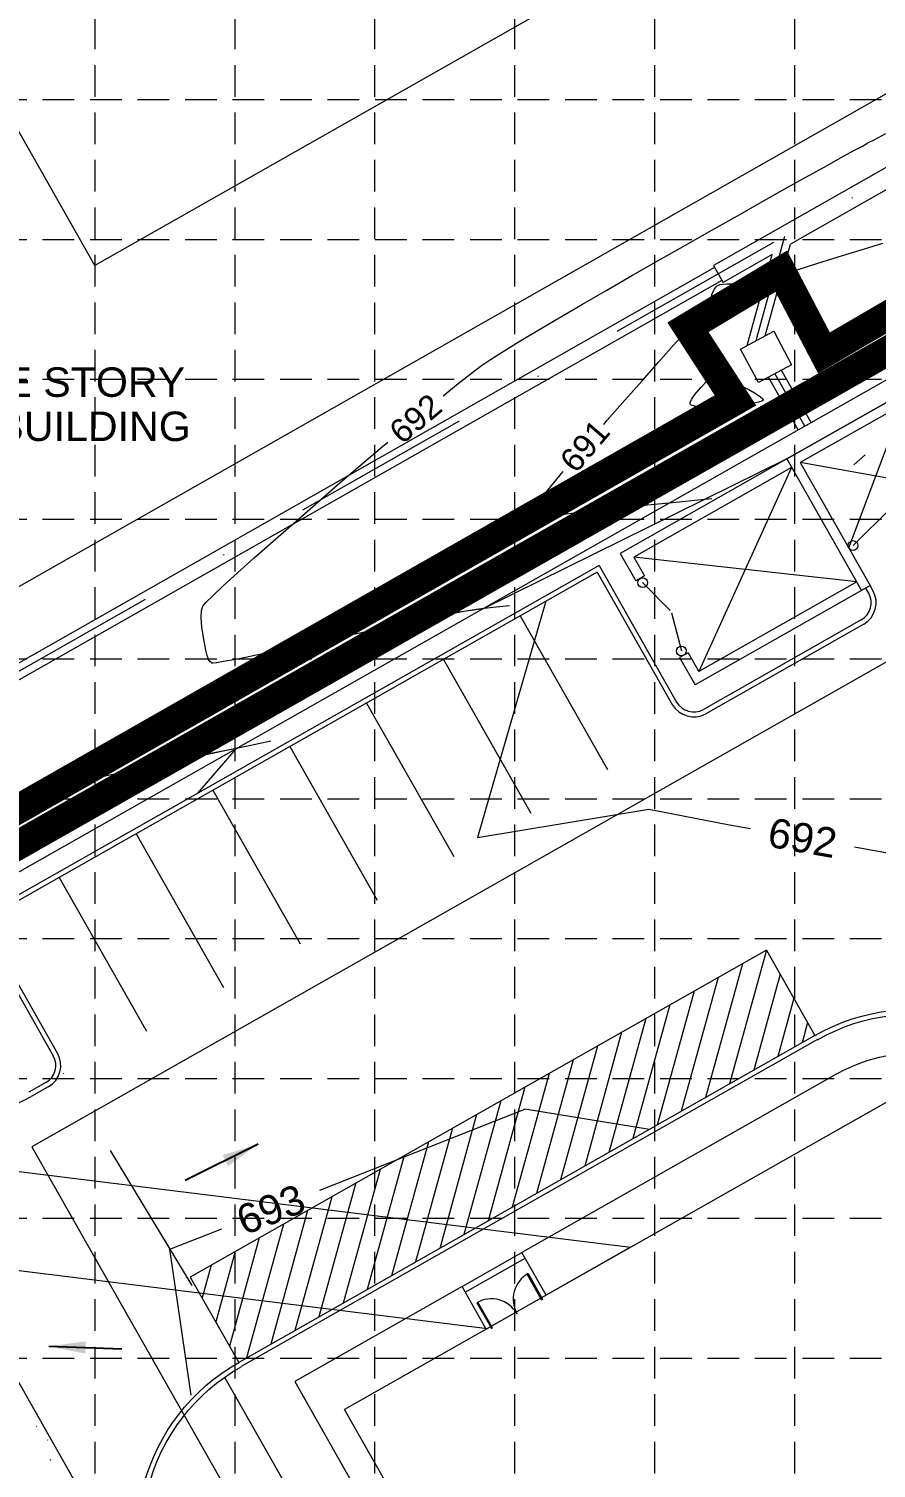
# Model space of a CAD drawing. Header units: feet. Extents: x 16394 to 17307, y 17282 to 17854.
# Drawn here: x 16901 to 16987.3, y 17628.2 to 17774.8 of the extents above; entities that cross this region are included whole.
import ezdxf
from ezdxf.enums import TextEntityAlignment as Align

# ---------------------------------------------------------------- set-up
doc = ezdxf.new("R2010")
doc.units = ezdxf.units.FT
doc.header["$MEASUREMENT"] = 0
for name, pattern in [('DGN Style 4', [36.725696, 18.351378, -9.175689, 0.022939, -9.175689]), ('DGN Style 5', [16.057456, 6.881767, -9.175689]), ('DGN Style 6', [43.630402, 0.022939, -9.175689, 16.057456, -9.175689, 0.022939, -9.175689]), ('HIDDEN', [0.375, 0.25, -0.125])]:
    doc.linetypes.add(name, pattern=pattern)
for name, color, linetype, lineweight in [('_0', 1, 'Continuous', 0), ('Level 1', 7, 'Continuous', 0), ('Level 17', 7, 'Continuous', 0), ('Level 18', 7, 'Continuous', 0), ('Level 25', 7, 'Continuous', 0), ('Level 38', 7, 'Continuous', 0), ('Level 4', 7, 'Continuous', 0), ('Level 41', 7, 'Continuous', 0), ('Level 5', 7, 'Continuous', 0), ('Level 51', 7, 'Continuous', 0)]:
    doc.layers.add(name, color=color, linetype=linetype, lineweight=lineweight)
for name, color, linetype in [('GRID', 254, 'HIDDEN'), ('LIMITS OF DISTURBANCE', 1, 'HIDDEN'), ('SILT FENCE', 200, 'Continuous')]:
    doc.layers.add(name, color=color, linetype=linetype)
doc.styles.get("Standard").update_dxf_attribs({"font": 'ARIAL.TTF'})
doc.styles.add('Style-ENGINEERING', font='ENGINEERING.shx')
doc.dimstyles.get("Standard").update_dxf_attribs({"dimtxt": 0.18, "dimasz": 0.18, "dimexe": 0.18, "dimexo": 0.0625, "dimgap": 0.09, "dimtad": 0, "dimtih": 1, "dimtoh": 1, "dimdec": 4, "dimzin": 0, "dimdsep": 46, "dimtxsty": 'Standard', "dimcen": 0.09, "dimadec": 0, "dimazin": 0, "dimtfac": 1, "dimtdec": 4, "dimtofl": 0, "dimtmove": 0, "dimatfit": 3, "dimfxl": 0, "dimtolj": 1, "dimtzin": 0, "dimarcsym": 0})

# ---------------------------------------------------------------- blocks, each defined once
blk = doc.blocks.new('36DBLDR')
at = {"color": 0, "linetype": 'ByBlock', "lineweight": -2}
for p, q in [((-18.303875, 9.144), (-18.303875, 0)), ((-17.922875, 0), (-17.922875, 9.144)), ((-0.381, 0), (-0.381, 9.144)), ((0, 9.144), (0, 0)), ((-18.303875, 0), (-17.922875, 0)), ((-0.381, 0), (0, 0))]:
    blk.add_line(p, q, dxfattribs=at)
for centre, start, end in [((-18.303875, 0), 0, 90.000003), ((0, 0), 90.000003, 180.000006)]:
    blk.add_arc(centre, 9.144, start, end, dxfattribs=at)
blk.add_point((-18.303875, 0), dxfattribs=at)

msp = doc.modelspace()

# ---------------------------------------------------------------- linework, layer by layer
at = {"color": 0, "lineweight": 0}
msp.add_solid([(16902.99, 17640.59), (16906.71, 17639.84), (16906.76, 17641.09)], dxfattribs=at)
at = {"layer": 'GRID', "color": 252, "linetype": 'HIDDEN', "lineweight": 0, "ltscale": 12.9}
for p, q in [((16907.68, 17838.88), (16907.68, 17340.07)), ((16921.93, 17838.88), (16921.93, 17340.07)), ((16936.18, 17838.88), (16936.18, 17340.07)), ((16950.43, 17838.88), (16950.43, 17340.07)), ((16964.68, 17838.88), (16964.68, 17340.07)), ((16978.93, 17838.88), (16978.93, 17340.07))]:
    msp.add_line(p, q, dxfattribs=at)
at = {"layer": 'GRID', "color": 7, "linetype": 'HIDDEN', "lineweight": 0, "ltscale": 12.9}
for p, q in [((16408.93, 17767.63), (17292.43, 17767.63)), ((16408.93, 17753.38), (17292.43, 17753.38)), ((16408.93, 17739.13), (17292.43, 17739.13)), ((16408.93, 17724.88), (17292.43, 17724.88)), ((16408.93, 17710.63), (17292.43, 17710.63)), ((16408.93, 17696.38), (17292.43, 17696.38)), ((16408.93, 17682.13), (17292.43, 17682.13)), ((16408.93, 17667.88), (17292.43, 17667.88)), ((16408.93, 17653.63), (17292.43, 17653.63)), ((16408.93, 17639.38), (17292.43, 17639.38))]:
    msp.add_line(p, q, dxfattribs=at)
at = {"layer": 'Level 1', "color": 35, "linetype": 'DGN Style 5', "lineweight": 0}
for p, q in [((16986.03, 17762.99), (16986.42, 17763.21)), ((16986.42, 17763.21), (16987.13, 17763.58)), ((16987.13, 17763.58), (16988.24, 17764.16)), ((16982.02, 17760.79), (16983.64, 17761.69)), ((16983.64, 17761.69), (16984.93, 17762.4)), ((16984.93, 17762.4), (16985.85, 17762.9)), ((16985.85, 17762.9), (16986.03, 17762.99)), ((16980.11, 17759.73), (16982.02, 17760.79)), ((16977.96, 17758.53), (16980.11, 17759.73)), ((16975.62, 17757.21), (16977.96, 17758.53)), ((16970.51, 17754.33), (16973.12, 17755.8)), ((16973.12, 17755.8), (16975.62, 17757.21)), ((16967.83, 17752.81), (16970.51, 17754.33)), ((16985.64, 17752.3), (16987.93, 17752.99)), ((16965.13, 17751.27), (16967.83, 17752.81)), ((16981.21, 17750.92), (16983.38, 17751.6)), ((16983.38, 17751.6), (16985.64, 17752.3)), ((16962.45, 17749.73), (16965.13, 17751.27)), ((16977.47, 17749.74), (16979.21, 17750.29)), ((16979.21, 17750.29), (16981.21, 17750.92)), ((16959.84, 17748.22), (16962.45, 17749.73)), ((16970.78, 17748.3), (16970.94, 17748.53)), ((16970.94, 17748.53), (16971.06, 17748.65)), ((16971.06, 17748.65), (16971.13, 17748.7)), ((16971.13, 17748.7), (16971.19, 17748.73)), ((16971.19, 17748.73), (16971.34, 17748.79)), ((16971.34, 17748.79), (16971.61, 17748.84)), ((16971.61, 17748.84), (16972.04, 17748.87)), ((16972.04, 17748.87), (16972.67, 17748.86)), ((16972.67, 17748.86), (16973.35, 17748.83)), ((16973.35, 17748.83), (16974, 17748.82)), ((16974, 17748.82), (16974.58, 17748.86)), ((16974.58, 17748.86), (16975.08, 17749)), ((16975.08, 17749), (16976.07, 17749.3)), ((16976.07, 17749.3), (16977.47, 17749.74)), ((16957.34, 17746.77), (16959.84, 17748.22)), ((16970.22, 17746.89), (16970.41, 17747.41)), ((16970.41, 17747.41), (16970.6, 17747.93)), ((16970.6, 17747.93), (16970.78, 17748.3)), ((16954.98, 17745.39), (16957.34, 17746.77)), ((16968.97, 17745.26), (16969.68, 17746.07)), ((16969.68, 17746.07), (16969.99, 17746.44)), ((16969.99, 17746.44), (16970.22, 17746.89)), ((16950.91, 17742.97), (16952.83, 17744.12)), ((16952.83, 17744.12), (16954.98, 17745.39)), ((16966.61, 17742.6), (16967.93, 17744.08)), ((16967.93, 17744.08), (16968.97, 17745.26)), ((16949.28, 17741.97), (16950.91, 17742.97)), ((16965.08, 17740.87), (16966.61, 17742.6)), ((16947.05, 17740.52), (16947.98, 17741.15)), ((16947.98, 17741.15), (16949.28, 17741.97)), ((16944.7, 17738.71), (16946.04, 17739.77)), ((16946.04, 17739.77), (16947.05, 17740.52)), ((16963.41, 17738.98), (16965.08, 17740.87)), ((16970.1, 17739.04), (16970.76, 17739.69)), ((16970.76, 17739.69), (16971.19, 17740.09)), ((16971.19, 17740.09), (16971.42, 17740.27)), ((16971.42, 17740.27), (16971.51, 17740.33)), ((16971.51, 17740.33), (16971.54, 17740.34)), ((16971.54, 17740.34), (16971.58, 17740.34)), ((16971.58, 17740.34), (16971.67, 17740.3)), ((16971.67, 17740.3), (16971.82, 17740.18)), ((16971.82, 17740.18), (16972.02, 17739.97)), ((16972.02, 17739.97), (16972.22, 17739.71)), ((16972.22, 17739.71), (16972.35, 17739.47)), ((16943.16, 17737.46), (16944.7, 17738.71)), ((16961.65, 17736.99), (16963.41, 17738.98)), ((16968.8, 17737.58), (16969.4, 17738.3)), ((16969.4, 17738.3), (16970.1, 17739.04)), ((16972.35, 17739.47), (16972.46, 17739.2)), ((16972.46, 17739.2), (16972.6, 17738.97)), ((16972.6, 17738.97), (16972.9, 17738.79)), ((16972.9, 17738.79), (16973.52, 17738.47)), ((16973.52, 17738.47), (16974.28, 17738.08)), ((16959.87, 17734.96), (16961.65, 17736.99)), ((16968.32, 17736.62), (16968.33, 17736.78)), ((16968.33, 17736.78), (16968.46, 17737.08)), ((16968.46, 17737.08), (16968.8, 17737.58)), ((16974.28, 17738.08), (16975.02, 17737.66)), ((16975.29, 17736.79), (16974.59, 17736.66)), ((16975.02, 17737.66), (16975.49, 17737.35)), ((16975.62, 17736.9), (16975.29, 17736.79)), ((16975.49, 17737.35), (16975.7, 17737.15)), ((16975.73, 17736.96), (16975.62, 17736.9)), ((16975.7, 17737.15), (16975.76, 17737.04)), ((16975.76, 17737), (16975.73, 17736.96)), ((16975.76, 17737.04), (16975.76, 17737)), ((16968.34, 17736.57), (16968.32, 17736.62)), ((16968.37, 17736.52), (16968.34, 17736.57)), ((16968.51, 17736.45), (16968.37, 17736.52)), ((16968.88, 17736.37), (16968.51, 17736.45)), ((16969.61, 17736.31), (16968.88, 17736.37)), ((16970.79, 17736.32), (16969.61, 17736.31)), ((16972.12, 17736.39), (16970.79, 17736.32)), ((16973.44, 17736.51), (16972.12, 17736.39)), ((16974.59, 17736.66), (16973.44, 17736.51)), ((16959.51, 17734.54), (16959.87, 17734.96)), ((16936.98, 17732.27), (16937.51, 17732.73)), ((16934.71, 17730.33), (16936.98, 17732.27)), ((16986.13, 17731.44), (16984.97, 17730.43)), ((16932.41, 17728.36), (16934.71, 17730.33)), ((16955.04, 17729.33), (16955.37, 17729.73)), ((16930.13, 17726.38), (16932.41, 17728.36)), ((16953.81, 17727.83), (16955.04, 17729.33)), ((16952.38, 17725.93), (16952.87, 17726.63)), ((16952.87, 17726.63), (16953.81, 17727.83)), ((16966.88, 17726.58), (16965.04, 17726.4)), ((16968.74, 17726.77), (16966.88, 17726.58)), ((16970.53, 17726.96), (16968.74, 17726.77)), ((16927.92, 17724.45), (16930.13, 17726.38)), ((16952.14, 17725.44), (16952.18, 17725.58)), ((16952.14, 17725.4), (16952.14, 17725.44)), ((16952.18, 17725.34), (16952.14, 17725.4)), ((16952.18, 17725.58), (16952.38, 17725.93)), ((16952.29, 17725.25), (16952.18, 17725.34)), ((16952.54, 17725.16), (16952.29, 17725.25)), ((16953.02, 17725.1), (16952.54, 17725.16)), ((16953.81, 17725.13), (16953.02, 17725.1)), ((16954.73, 17725.23), (16953.81, 17725.13)), ((16955.72, 17725.37), (16954.73, 17725.23)), ((16956.73, 17725.53), (16955.72, 17725.37)), ((16957.49, 17725.65), (16956.73, 17725.53)), ((16958.02, 17725.72), (16957.49, 17725.65)), ((16958.35, 17725.75), (16958.02, 17725.72)), ((16958.5, 17725.77), (16958.35, 17725.75)), ((16959.2, 17725.83), (16958.5, 17725.77)), ((16960.28, 17725.93), (16959.2, 17725.83)), ((16961.66, 17726.06), (16960.28, 17725.93)), ((16963.27, 17726.22), (16961.66, 17726.06)), ((16965.04, 17726.4), (16963.27, 17726.22)), ((16925.84, 17722.62), (16927.92, 17724.45)), ((16923.92, 17720.92), (16925.84, 17722.62)), ((16922.22, 17719.4), (16923.92, 17720.92)), ((16920.8, 17718.11), (16922.22, 17719.4)), ((16919.7, 17717.08), (16920.8, 17718.11)), ((16918.68, 17716.02), (16918.98, 17716.37)), ((16918.98, 17716.37), (16919.7, 17717.08)), ((16918.51, 17714.92), (16918.55, 17715.52)), ((16918.54, 17714.28), (16918.51, 17714.92)), ((16918.55, 17715.52), (16918.68, 17716.02)), ((16943.06, 17715.05), (16941.26, 17714.68)), ((16944.55, 17715.34), (16943.06, 17715.05)), ((16945.67, 17715.53), (16944.55, 17715.34)), ((16946.8, 17715.69), (16945.67, 17715.53)), ((16948.23, 17715.86), (16946.8, 17715.69)), ((16949.9, 17716.04), (16948.23, 17715.86)), ((16918.62, 17713.64), (16918.54, 17714.28)), ((16918.71, 17713.07), (16918.62, 17713.64)), ((16934.67, 17713.27), (16932.29, 17712.76)), ((16937, 17713.78), (16934.67, 17713.27)), ((16939.22, 17714.25), (16937, 17713.78)), ((16941.26, 17714.68), (16939.22, 17714.25)), ((16918.79, 17712.62), (16918.71, 17713.07)), ((16918.88, 17712.1), (16918.79, 17712.62)), ((16918.98, 17711.53), (16918.88, 17712.1)), ((16929.94, 17712.25), (16927.67, 17711.76)), ((16932.29, 17712.76), (16929.94, 17712.25)), ((16919.12, 17710.97), (16918.98, 17711.53)), ((16919.27, 17710.59), (16919.12, 17710.97)), ((16919.41, 17710.37), (16919.27, 17710.59)), ((16919.52, 17710.26), (16919.41, 17710.37)), ((16920.79, 17710.36), (16920.08, 17710.24)), ((16922.05, 17710.59), (16920.79, 17710.36)), ((16923.66, 17710.92), (16922.05, 17710.59)), ((16925.56, 17711.31), (16923.66, 17710.92)), ((16927.67, 17711.76), (16925.56, 17711.31)), ((16919.58, 17710.22), (16919.52, 17710.26)), ((16919.61, 17710.21), (16919.58, 17710.22)), ((16919.74, 17710.21), (16919.61, 17710.21)), ((16920.08, 17710.24), (16919.74, 17710.21)), ((16923.08, 17701.71), (16920.76, 17701.23)), ((16925.61, 17702.24), (16923.08, 17701.71)), ((16915.64, 17700.13), (16914.74, 17699.93)), ((16916.98, 17700.42), (16915.64, 17700.13)), ((16918.71, 17700.79), (16916.98, 17700.42)), ((16920.76, 17701.23), (16918.71, 17700.79)), ((16909.39, 17698.82), (16907.75, 17698.48)), ((16910.96, 17699.14), (16909.39, 17698.82)), ((16912.41, 17699.43), (16910.96, 17699.14)), ((16913.69, 17699.69), (16912.41, 17699.43)), ((16914.74, 17699.93), (16913.69, 17699.69)), ((16902.94, 17697.33), (16901.55, 17696.9)), ((16904.48, 17697.73), (16902.94, 17697.33)), ((16906.1, 17698.12), (16904.48, 17697.73)), ((16907.75, 17698.48), (16906.1, 17698.12)), ((16901.55, 17696.9), (16900.34, 17696.45))]:
    msp.add_line(p, q, dxfattribs=at)
at = {"layer": 'Level 1', "color": 7, "linetype": 'Continuous', "lineweight": 0}
msp.add_line((17010.64, 17751.76), (16855.84, 17663.87), dxfattribs=at)
at = {"layer": 'Level 17', "color": 7, "linetype": 'Continuous', "lineweight": 0}
for p, q in [((17019.84, 17814.48), (16907.68, 17750.71)), ((17031.99, 17793.07), (16889.13, 17711.84)), ((16907.68, 17750.71), (16895.25, 17772.64)), ((16995.28, 17669.44), (16933.12, 17634.14)), ((16983.83, 17544.82), (16933.12, 17634.14))]:
    msp.add_line(p, q, dxfattribs=at)
at = {"layer": 'Level 25', "color": 7, "linetype": 'Continuous', "lineweight": 0}
for p, q in [((17001.24, 17717.67), (16901.25, 17660.9)), ((16877.6, 17676.22), (16965.4, 17521.6)), ((16855.84, 17663.87), (16962.25, 17650.68)), ((16901.25, 17660.9), (16984.79, 17513.77)), ((16861.99, 17653.03), (16947.68, 17642.41)), ((16962.25, 17650.68), (16947.68, 17642.41))]:
    msp.add_line(p, q, dxfattribs=at)
at = {"layer": 'Level 38', "color": 7, "linetype": 'Continuous', "lineweight": 0}
for p, q in [((16990.34, 17737.93), (16978.16, 17731.02)), ((16989.96, 17736.56), (16979.52, 17730.64)), ((16984.46, 17721.94), (16989.96, 17736.56)), ((16978.16, 17731.02), (16961.2, 17721.39)), ((16978.16, 17731.02), (16985.77, 17717.61)), ((16978.65, 17730.15), (16962.57, 17721.01)), ((16978.65, 17730.15), (16969.19, 17709.34)), ((16994.9, 17727.87), (16979.52, 17730.64)), ((16979.52, 17730.64), (16986.64, 17718.1)), ((16988.81, 17726.05), (16984.9, 17722.19)), ((16961.2, 17721.39), (16962.79, 17718.6)), ((16962.57, 17721.01), (16963.66, 17719.09)), ((16985.28, 17718.48), (16962.57, 17721.01)), ((16959.03, 17720.15), (16895.55, 17684.11)), ((16958.84, 17719.47), (16896.23, 17683.92)), ((16958.84, 17719.47), (16966.49, 17705.99)), ((16959.03, 17720.15), (16966.93, 17706.24)), ((16963.66, 17719.09), (16962.79, 17718.6)), ((16963.47, 17718.41), (16966.28, 17715.56)), ((16985.28, 17718.48), (16969.19, 17709.34)), ((16986.64, 17718.1), (16985.77, 17717.61)), ((16986.5, 17717.35), (16986.21, 17717.86)), ((16986.93, 17717.6), (16986.64, 17718.1)), ((16985.77, 17717.61), (16968.82, 17707.98)), ((16951.01, 17715.03), (16959.9, 17699.38)), ((16966.41, 17715.32), (16967.42, 17711.45)), ((16985.74, 17714.62), (16969.66, 17705.49)), ((16985.99, 17714.19), (16969.9, 17705.05)), ((16943.19, 17710.58), (16952.08, 17694.93)), ((16968.1, 17711.27), (16967.23, 17710.77)), ((16967.23, 17710.77), (16968.82, 17707.98)), ((16968.1, 17711.27), (16969.19, 17709.34)), ((16935.36, 17706.14), (16944.25, 17690.49)), ((16927.54, 17701.7), (16936.42, 17686.04)), ((16919.71, 17697.25), (16928.6, 17681.6)), ((16911.88, 17692.81), (16920.77, 17677.16)), ((16904.06, 17688.37), (16912.94, 17672.71)), ((16895.55, 17684.11), (16903.45, 17670.2)), ((16896.23, 17683.92), (16903.88, 17670.44)), ((16976.09, 17680.97), (16917.4, 17647.65)), ((16973.63, 17679.57), (16969.87, 17665.94)), ((16976.09, 17680.97), (16972.33, 17667.33)), ((16976.09, 17680.97), (16981.02, 17672.27)), ((16971.17, 17678.17), (16967.41, 17664.54)), ((16977.48, 17678.51), (16974.79, 17668.73)), ((16968.71, 17676.78), (16964.95, 17663.14)), ((16966.25, 17675.38), (16962.49, 17661.75)), ((16978.88, 17676.05), (16977.25, 17670.13)), ((16963.79, 17673.98), (16960.03, 17660.35)), ((16981.02, 17672.27), (16922.34, 17638.95)), ((16961.33, 17672.59), (16957.57, 17658.95)), ((16980.28, 17673.59), (16979.71, 17671.52)), ((16981.27, 17671.84), (16922.59, 17638.52)), ((16958.87, 17671.19), (16955.11, 17657.56)), ((16956.41, 17669.79), (16952.65, 17656.16)), ((16953.95, 17668.4), (16950.19, 17654.76)), ((16983.25, 17668.36), (16951.17, 17650.14)), ((16902.7, 17667.47), (16900.96, 17666.48)), ((16902.94, 17667.04), (16901.2, 17666.05)), ((16951.49, 17667), (16947.73, 17653.37)), ((16949.03, 17665.6), (16945.27, 17651.97)), ((16946.57, 17664.21), (16942.81, 17650.57)), ((16944.11, 17662.81), (16940.35, 17649.18)), ((16941.65, 17661.41), (16937.89, 17647.78)), ((16939.19, 17660.02), (16935.43, 17646.38)), ((16936.73, 17658.62), (16932.97, 17644.99)), ((16934.27, 17657.23), (16930.51, 17643.59)), ((16931.81, 17655.83), (16928.05, 17642.2)), ((16929.35, 17654.43), (16925.6, 17640.8)), ((16924.43, 17651.64), (16921.39, 17640.61)), ((16926.89, 17653.04), (16923.14, 17639.4)), ((16921.98, 17650.24), (16920, 17643.07)), ((16919.52, 17648.85), (16918.6, 17645.53)), ((16945.08, 17646.69), (16951.17, 17650.14)), ((16945.41, 17646.1), (16951.5, 17649.56)), ((16953.64, 17645.8), (16951.17, 17650.14)), ((16917.4, 17647.65), (16922.34, 17638.95)), ((16945.08, 17646.69), (16928.04, 17637.01)), ((16947.55, 17642.34), (16945.08, 17646.69)), ((16920.9, 17637.44), (16935, 17612.59)), ((16928.04, 17637.01), (16953.74, 17591.75))]:
    msp.add_line(p, q, dxfattribs=at)
for centre in [(16984.9, 17722.19), (16963.47, 17718.41), (16967.42, 17711.45)]:
    msp.add_circle(centre, 0.5, dxfattribs=at)
for centre, radius, start, end in [((16984.76, 17716.36), 2, 299.5867, 29.5867), ((16984.76, 17716.36), 2.5, 299.5867, 29.5867), ((16968.67, 17707.23), 2.5, 209.5867, 299.5867), ((16968.67, 17707.23), 2, 209.5867, 299.5867), ((16893.55, 17679.53), 15.5, 209.5867, 299.5867), ((16901.71, 17669.21), 2, 299.5867, 29.5867), ((16901.71, 17669.21), 2.5, 299.5867, 29.5867)]:
    msp.add_arc(centre, radius, start, end, dxfattribs=at)
at = {"layer": 'Level 38', "color": 7, "linetype": 'Continuous', "lineweight": 0, "extrusion": (0, 0, -1)}
for centre, radius, start, end in [((-16991.15, 17654.44), 20, 60.4133, 150.4133), ((-16991.15, 17654.44), 20.5, 60.4133, 150.4133), ((-16991.15, 17654.44), 16, 60.4133, 135.9358), ((-16932.46, 17621.12), 20.5, 330.4133, 60.4133), ((-16932.46, 17621.12), 20, 328.4873, 60.4133)]:
    msp.add_arc(centre, radius, start, end, dxfattribs=at)
at = {"layer": 'Level 4', "color": 35, "linetype": 'Continuous', "lineweight": 0}
msp.add_line((16978.16, 17731.02), (16990.34, 17737.93), dxfattribs=at)
at = {"layer": 'Level 41', "color": 5, "linetype": 'Continuous', "lineweight": 0}
for p, q in [((17008.65, 17772.32), (16970.68, 17750.73)), ((17008.92, 17770.17), (16978.52, 17752.89)), ((16975.95, 17743.57), (16978.52, 17752.89)), ((16976.67, 17751.84), (16971.67, 17748.99)), ((16974.12, 17742.58), (16976.67, 17751.84)), ((16970.8, 17750.51), (16869.08, 17692.68)), ((16970.68, 17750.73), (16971.67, 17748.99)), ((16971.54, 17749.21), (16869.28, 17691.07)), ((16973.44, 17742.21), (16976.83, 17744.04)), ((16976.83, 17744.04), (16978.65, 17740.61)), ((16975.28, 17738.79), (16973.44, 17742.21)), ((16978.65, 17740.61), (16975.28, 17738.79)), ((16980.64, 17734.72), (16977.58, 17740.1)), ((16979.33, 17733.98), (16976.28, 17739.36)), ((16979.33, 17733.98), (16980.64, 17734.72))]:
    msp.add_line(p, q, dxfattribs=at)
at = {"layer": 'Level 41', "color": 5, "linetype": 'DGN Style 4', "lineweight": 0}
for p, q in [((17008.78, 17771.25), (16869.18, 17691.87)), ((16975.03, 17743.07), (16977.97, 17753.73)), ((16979.99, 17734.35), (16976.93, 17739.73))]:
    msp.add_line(p, q, dxfattribs=at)
at = {"layer": 'Level 5', "color": 35, "linetype": 'Continuous', "lineweight": 0}
for p, q in [((16978.16, 17731.02), (16947.22, 17715.74)), ((16953.62, 17716.51), (16946.66, 17692.43)), ((16947.22, 17715.74), (16944.52, 17715.35)), ((16918.16, 17696.95), (16922.11, 17701.51)), ((16922.11, 17701.51), (16918.23, 17700.75)), ((16946.66, 17692.43), (16964.12, 17695.32)), ((16964.12, 17695.32), (16972.32, 17693.74)), ((16972.32, 17693.74), (16974.47, 17693.35)), ((16985.05, 17691.48), (16988.97, 17690.78)), ((16930.6, 17656.51), (16951.46, 17664.74)), ((16964.16, 17662.69), (16951.46, 17664.74)), ((16915.33, 17650.49), (16920.6, 17652.56)), ((16917.48, 17635.6), (16915.33, 17650.49))]:
    msp.add_line(p, q, dxfattribs=at)
at = {"layer": 'Level 5', "color": 35, "linetype": 'DGN Style 6', "lineweight": 0}
msp.add_line((16904.44, 17668.46), (16922.59, 17638.52), dxfattribs=at)
at = {"layer": 'Level 5', "color": 35, "linetype": 'Continuous', "lineweight": 0}
msp.add_point((16978.16, 17731.02), dxfattribs=at)
at = {"layer": 'Level 51', "color": 254, "linetype": 'Continuous', "lineweight": 0}
for p, q in [((16901.77, 17632.4), (16901.73, 17632.44)), ((16902.9, 17631.02), (16902.86, 17631.06)), ((16903.17, 17628.99), (16903.2, 17629.08))]:
    msp.add_line(p, q, dxfattribs=at)
at = {"layer": 'LIMITS OF DISTURBANCE', "lineweight": 0, "ltscale": 40, "const_width": 3}
msp.add_lwpolyline([(17011.22, 17758.91), (16981.94, 17741.82), (16977.59, 17750.14), (16968.09, 17744.43), (16972.93, 17736.98), (16859.1, 17672.1), (16794.2, 17786.74), (16791.49, 17784.86), (16772.26, 17819.91), (16767.67, 17828.42), (16746.49, 17821.09), (16660.85, 17773.81), (16656.89, 17768.83), (16640.11, 17746), (16645.17, 17711.91), (16660.97, 17711.87), (16677.65, 17682.67), (16690.5, 17688.47), (16710.85, 17618.16), (16753.89, 17528.69), (16777.2, 17436.2), (16754.5, 17455.94), (16764.11, 17360.05)], dxfattribs=at)
at = {"layer": 'SILT FENCE', "linetype": 'Continuous', "lineweight": 0, "const_width": 3}
msp.add_lwpolyline([(17137.78, 17531.55), (17010.31, 17754.46), (16857.81, 17667.75), (16793.16, 17782.1), (16789.98, 17780.53), (16766.33, 17824.33), (16751.87, 17819.79), (16744.82, 17816.37), (16662.9, 17771.2), (16643.39, 17745.23), (16648.02, 17715.39)], dxfattribs=at)

# ---------------------------------------------------------------- block references
at = {"layer": 'Level 17', "color": 7, "linetype": 'Continuous', "lineweight": 0, "xscale": 0.3280839895013123, "yscale": 0.3280839895013123, "zscale": 0.3280839895013123, "rotation": 29.58666699999995}
msp.add_blockref('36DBLDR', (16953.29, 17645.39), dxfattribs=at)

# ---------------------------------------------------------------- texts
at = {"layer": 'Level 1', "color": 35, "linetype": 'Continuous', "lineweight": 0}
for s, rotation, p in [('692', 40.006, (16938.97, 17732.41)), ('691', 49.3362, (16956.67, 17729.44))]:
    msp.add_text(s, height=2.4, rotation=rotation, dxfattribs=at).set_placement(p)
at = {"layer": 'Level 18', "color": 7, "linetype": 'Continuous', "lineweight": 0, "insert": (16900.57, 17736.57), "char_height": 3, "attachment_point": 5, "line_spacing_factor": 0.9}
msp.add_mtext('EX. ONE STORY\\PBRICK BUILDING', dxfattribs=at)
at = {"layer": 'Level 4', "color": 35, "linetype": 'Continuous', "lineweight": 0}
for s, rotation, p in [('692', 349.9344, (16979.76, 17692.41)), ('693', 21.5217, (16925.6, 17654.54))]:
    msp.add_text(s, height=3, rotation=rotation, dxfattribs=at).set_placement(p, align=Align.MIDDLE_CENTER)

# ---------------------------------------------------------------- leaders
at = {"layer": '_0', "color": 7, "linetype": 'Continuous', "lineweight": 0}
for points in [[(16924.33, 17661.19), (16916.88, 17657.47)], [(16902.99, 17640.59), (16910.43, 17640.34)]]:
    msp.add_leader(points, dimstyle='Standard', override={"dimtxt": 3, "dimasz": 3.75, "dimgap": 0, "dimtad": 1, "dimtxsty": 'Style-ENGINEERING'}, dxfattribs=at)

doc.saveas('drawing.dxf')
